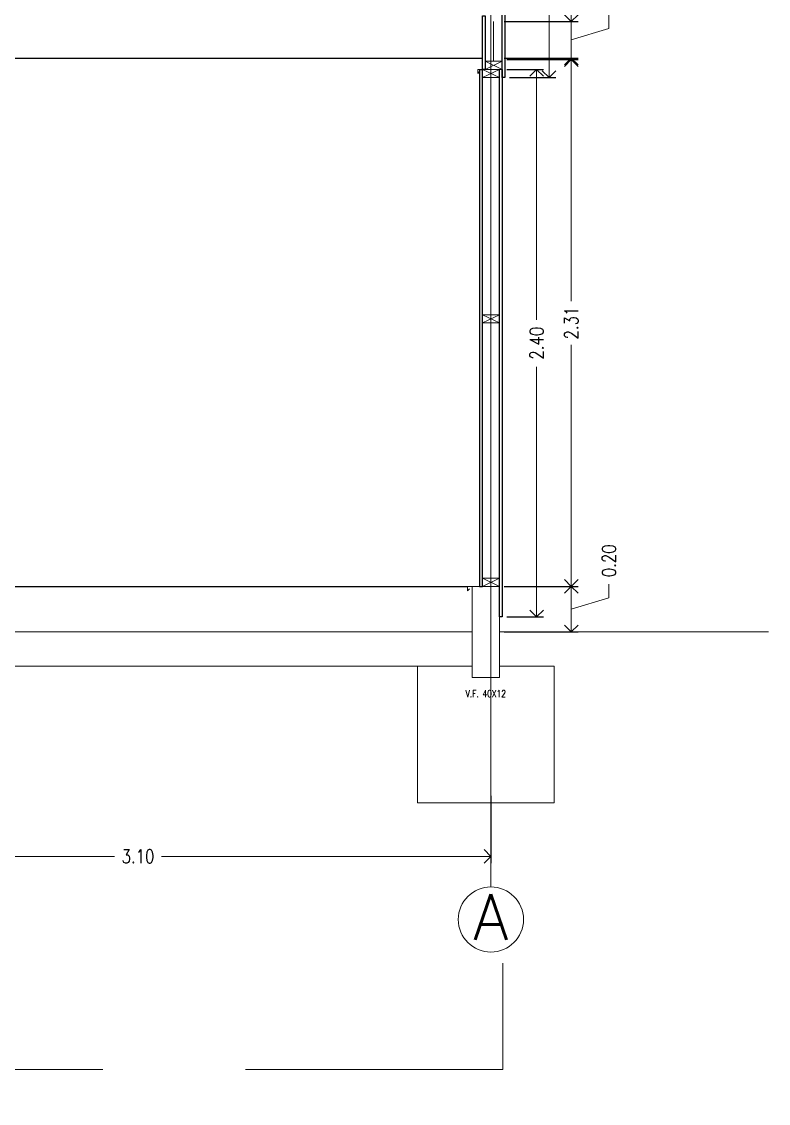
# Model space of a CAD drawing. Header units: metres. Extents: x -2 to 612, y -64 to 156.
# Drawn here: x 474.231 to 477.507, y 4.341 to 9.09 of the extents above; entities that cross this region are included whole.
import ezdxf
from ezdxf.enums import TextEntityAlignment as Align

# ---------------------------------------------------------------- set-up
doc = ezdxf.new("R2010")
doc.units = ezdxf.units.M
doc.header["$LTSCALE"] = 5
doc.header["$MEASUREMENT"] = 0
doc.linetypes.add('HIDDEN', pattern=[0.375, 0.25, -0.125])
doc.layers.get('0').update_dxf_attribs({"color": 30})
doc.layers.get('DEFPOINTS').update_dxf_attribs({"color": 210})
doc.layers.add('_AUX', color=210, linetype='Continuous', lineweight=18, plot=False)
for name, color, linetype, lineweight in [('A-ANNO-DIMS', 3, 'Continuous', 18), ('A-ANNO-SYMB', 3, 'Continuous', 18), ('A-ANNO-TEXT', 3, 'Continuous', 18), ('A-DETL-MCUT', 4, 'Continuous', 25), ('A-ELEV-IDEN', 3, 'Continuous', 18), ('A-ELEV-MBE2', 4, 'Continuous', 25), ('A-WALL-PATT', 8, 'Continuous', 18), ('A-WALL-STUD', 3, 'Continuous', 18)]:
    doc.layers.add(name, color=color, linetype=linetype, lineweight=lineweight)
doc.styles.add('E-ROMANS', font='romans.shx', dxfattribs={"width": 0.8})
doc.dimstyles.new('E-0050_ARW_12', dxfattribs={"dimscale": 0.001, "dimtxt": 60, "dimasz": 60, "dimexe": 30, "dimexo": 20, "dimgap": 30, "dimtad": 0, "dimzin": 0, "dimdsep": 46, "dimtxsty": 'E-ROMANS', "dimblk": 'OPEN90', "dimcen": 30, "dimclrd": 256, "dimclre": 256, "dimclrt": 256, "dimadec": 0, "dimazin": 0, "dimtfac": 1, "dimtmove": 1, "dimatfit": 3, "dimldrblk": 'OPEN90', "dimfxl": 1, "dimtfill": 1, "dimtolj": 1, "dimtzin": 0, "dimlwd": -1, "dimarcsym": 0})

# ---------------------------------------------------------------- blocks, each defined once
blk = doc.blocks.new('_Open90')
at = {"color": 0, "linetype": 'ByBlock', "lineweight": -2}
for p, q in [((0, 0), (-1, 0)), ((-0.5, 0.5), (0, 0)), ((0, 0), (-0.5, -0.5))]:
    blk.add_line(p, q, dxfattribs=at)
blk = doc.blocks.new('*D925')
at = {"layer": 'A-ANNO-DIMS', "lineweight": -2, "transparency": 16777216}
for p, q in [((473.1931, 5.6905), (473.1931, 5.3952)), ((476.2901, 5.6905), (476.2901, 5.3952))]:
    blk.add_line(p, q, dxfattribs=at)
at = {"layer": 'A-ANNO-DIMS', "transparency": 16777216}
for p, q in [((473.2531, 5.4252), (474.6385, 5.4252)), ((476.2301, 5.4252), (474.8448, 5.4252))]:
    blk.add_line(p, q, dxfattribs=at)
at = {"layer": 'DEFPOINTS', "color": 0, "transparency": 16777216}
for p in [(473.1931, 5.7105), (476.2901, 5.7105), (476.2901, 5.4252)]:
    blk.add_point(p, dxfattribs=at)
at = {"layer": 'A-ANNO-DIMS', "transparency": 16777216, "xscale": 0.06, "yscale": 0.06, "zscale": 0.06, "rotation": 180}
blk.add_blockref('_Open90', (473.1931, 5.4252), dxfattribs=at)
at = {"layer": 'A-ANNO-DIMS', "transparency": 16777216, "xscale": 0.06, "yscale": 0.06, "zscale": 0.06}
blk.add_blockref('_Open90', (476.2901, 5.4252), dxfattribs=at)
at = {"layer": 'A-ANNO-DIMS', "transparency": 16777216, "insert": (474.7416, 5.4252), "char_height": 0.06, "attachment_point": 5, "style": 'E-ROMANS', "bg_fill": 3, "box_fill_scale": 1.25, "bg_fill_color": 256, "bg_fill_true_color": 13158600, "bg_fill_transparency": 0}
blk.add_mtext('\\A1;3.10', dxfattribs=at)
blk = doc.blocks.new('*D398')
at = {"layer": 'A-ANNO-DIMS', "lineweight": -2, "transparency": 16777216}
for p, q in [((476.3476, 6.6105), (476.6729, 6.6105)), ((476.3476, 6.4105), (476.6729, 6.4105))]:
    blk.add_line(p, q, dxfattribs=at)
at = {"layer": 'A-ANNO-DIMS', "transparency": 16777216}
for p, q in [((476.8079, 6.56), (476.8079, 6.62)), ((476.6429, 6.5105), (476.8079, 6.56)), ((476.6429, 6.4705), (476.6429, 6.5505))]:
    blk.add_line(p, q, dxfattribs=at)
at = {"layer": 'DEFPOINTS', "color": 0, "transparency": 16777216}
for p in [(476.3276, 6.6105), (476.6429, 6.6105), (476.3276, 6.4105)]:
    blk.add_point(p, dxfattribs=at)
at = {"layer": 'A-ANNO-DIMS', "transparency": 16777216, "xscale": 0.06, "yscale": 0.06, "zscale": 0.06}
for p, rotation in [((476.6429, 6.6105), 90), ((476.6429, 6.4105), 270)]:
    blk.add_blockref('_Open90', p, dxfattribs=dict(at, rotation=rotation))
at = {"layer": 'A-ANNO-DIMS', "transparency": 16777216, "insert": (476.8079, 6.7231), "char_height": 0.06, "attachment_point": 5, "rotation": 90, "style": 'E-ROMANS', "bg_fill": 3, "box_fill_scale": 1.25, "bg_fill_color": 256, "bg_fill_true_color": 13158600, "bg_fill_transparency": 0}
blk.add_mtext('\\A1;0.20', dxfattribs=at)
blk = doc.blocks.new('*D399')
at = {"layer": 'A-ANNO-DIMS', "transparency": 16777216}
for p, q in [((476.6429, 9.1505), (476.6429, 9.2105)), ((476.8079, 9.06), (476.8079, 9.12)), ((476.6429, 8.9305), (476.6429, 9.0905)), ((476.6429, 8.9305), (476.6429, 9.0905)), ((476.6429, 9.0105), (476.8079, 9.06)), ((476.6429, 8.8705), (476.6429, 8.8105))]:
    blk.add_line(p, q, dxfattribs=at)
at = {"layer": 'A-ANNO-DIMS', "lineweight": -2, "transparency": 16777216}
for p, q in [((476.3476, 9.0905), (476.6729, 9.0905)), ((476.3476, 8.9305), (476.6729, 8.9305))]:
    blk.add_line(p, q, dxfattribs=at)
at = {"layer": 'DEFPOINTS', "color": 0, "transparency": 16777216}
for p in [(476.3276, 9.0905), (476.6429, 9.0905), (476.3276, 8.9305)]:
    blk.add_point(p, dxfattribs=at)
at = {"layer": 'A-ANNO-DIMS', "transparency": 16777216, "xscale": 0.06, "yscale": 0.06, "zscale": 0.06}
for p, rotation in [((476.6429, 9.0905), 270), ((476.6429, 8.9305), 90)]:
    blk.add_blockref('_Open90', p, dxfattribs=dict(at, rotation=rotation))
at = {"layer": 'A-ANNO-DIMS', "transparency": 16777216, "insert": (476.8079, 9.2231), "char_height": 0.06, "attachment_point": 5, "rotation": 90, "style": 'E-ROMANS', "bg_fill": 3, "box_fill_scale": 1.25, "bg_fill_color": 256, "bg_fill_true_color": 13158600, "bg_fill_transparency": 0}
blk.add_mtext('\\A1;0.16', dxfattribs=at)
blk = doc.blocks.new('*D1148')
at = {"layer": 'A-ANNO-DIMS', "lineweight": -2, "transparency": 16777216}
for p, q in [((476.3596, 8.9235), (476.6729, 8.9235)), ((476.3476, 6.6105), (476.6729, 6.6105))]:
    blk.add_line(p, q, dxfattribs=at)
at = {"layer": 'A-ANNO-DIMS', "transparency": 16777216}
for p, q in [((476.6429, 8.8635), (476.6429, 7.8632)), ((476.6429, 6.6705), (476.6429, 7.6707))]:
    blk.add_line(p, q, dxfattribs=at)
at = {"layer": 'DEFPOINTS', "color": 0, "transparency": 16777216}
for p in [(476.3396, 8.9235), (476.6429, 8.9235), (476.3276, 6.6105)]:
    blk.add_point(p, dxfattribs=at)
at = {"layer": 'A-ANNO-DIMS', "transparency": 16777216, "xscale": 0.06, "yscale": 0.06, "zscale": 0.06}
for p, rotation in [((476.6429, 8.9235), 90), ((476.6429, 6.6105), 270)]:
    blk.add_blockref('_Open90', p, dxfattribs=dict(at, rotation=rotation))
at = {"layer": 'A-ANNO-DIMS', "transparency": 16777216, "insert": (476.6429, 7.767), "char_height": 0.06, "attachment_point": 5, "rotation": 90, "style": 'E-ROMANS', "bg_fill": 3, "box_fill_scale": 1.25, "bg_fill_color": 256, "bg_fill_true_color": 13158600, "bg_fill_transparency": 0}
blk.add_mtext('\\A1;2.31', dxfattribs=at)
blk = doc.blocks.new('*D1149')
at = {"layer": 'A-ANNO-DIMS', "lineweight": -2, "transparency": 16777216}
for p, q in [((476.3596, 8.8805), (476.5207, 8.8805)), ((476.3596, 6.4765), (476.5207, 6.4765))]:
    blk.add_line(p, q, dxfattribs=at)
at = {"layer": 'A-ANNO-DIMS', "transparency": 16777216}
for p, q in [((476.4907, 8.8205), (476.4907, 7.7816)), ((476.4907, 6.5365), (476.4907, 7.5753))]:
    blk.add_line(p, q, dxfattribs=at)
at = {"layer": 'DEFPOINTS', "color": 0, "transparency": 16777216}
for p in [(476.3396, 8.8805), (476.4907, 8.8805), (476.3396, 6.4765)]:
    blk.add_point(p, dxfattribs=at)
at = {"layer": 'A-ANNO-DIMS', "transparency": 16777216, "xscale": 0.06, "yscale": 0.06, "zscale": 0.06}
for p, rotation in [((476.4907, 8.8805), 90), ((476.4907, 6.4765), 270)]:
    blk.add_blockref('_Open90', p, dxfattribs=dict(at, rotation=rotation))
at = {"layer": 'A-ANNO-DIMS', "transparency": 16777216, "insert": (476.4907, 7.6785), "char_height": 0.06, "attachment_point": 5, "rotation": 90, "style": 'E-ROMANS', "bg_fill": 3, "box_fill_scale": 1.25, "bg_fill_color": 256, "bg_fill_true_color": 13158600, "bg_fill_transparency": 0}
blk.add_mtext('\\A1;2.40', dxfattribs=at)
blk = doc.blocks.new('*D1150')
at = {"layer": 'A-ANNO-DIMS', "lineweight": -2, "transparency": 16777216}
for p, q in [((476.3716, 11.2705), (476.5753, 11.2705)), ((476.3716, 8.8445), (476.5753, 8.8445))]:
    blk.add_line(p, q, dxfattribs=at)
at = {"layer": 'A-ANNO-DIMS', "transparency": 16777216}
for p, q in [((476.5453, 11.2105), (476.5453, 10.1606)), ((476.5453, 8.9045), (476.5453, 9.9543))]:
    blk.add_line(p, q, dxfattribs=at)
at = {"layer": 'DEFPOINTS', "color": 0, "transparency": 16777216}
for p in [(476.3516, 11.2705), (476.5453, 11.2705), (476.3516, 8.8445)]:
    blk.add_point(p, dxfattribs=at)
at = {"layer": 'A-ANNO-DIMS', "transparency": 16777216, "xscale": 0.06, "yscale": 0.06, "zscale": 0.06}
for p, rotation in [((476.5453, 11.2705), 90), ((476.5453, 8.8445), 270)]:
    blk.add_blockref('_Open90', p, dxfattribs=dict(at, rotation=rotation))
at = {"layer": 'A-ANNO-DIMS', "transparency": 16777216, "insert": (476.5453, 10.0575), "char_height": 0.06, "attachment_point": 5, "rotation": 90, "style": 'E-ROMANS', "bg_fill": 3, "box_fill_scale": 1.25, "bg_fill_color": 256, "bg_fill_true_color": 13158600, "bg_fill_transparency": 0}
blk.add_mtext('\\A1;2.43', dxfattribs=at)

msp = doc.modelspace()

# ---------------------------------------------------------------- linework, layer by layer
at = {"layer": '_AUX', "color": 4}
for points in [[(476.26462, 8.93046), (476.26462, 8.88046), (476.23322, 8.88046), (476.23322, 8.86301), (476.23886, 8.86959)], [(476.25261, 6.66046), (476.25261, 6.61046), (476.20761, 6.61046), (476.18761, 6.61046), (476.18761, 6.59046), (476.19675, 6.59986)]]:
    msp.add_lwpolyline(points, dxfattribs=at)
at = {"layer": 'A-ANNO-SYMB'}
for p, q in [((476.29011, 5.29118), (476.29011, 13.49239)), ((473.23061, 6.41046), (476.20761, 6.41046)), ((476.32755, 6.41046), (477.50749, 6.41046))]:
    msp.add_line(p, q, dxfattribs=at)
msp.add_circle((476.29011, 5.14815), 0.14303, dxfattribs=at)
at = {"layer": 'A-ANNO-TEXT', "linetype": 'HIDDEN'}
msp.add_lwpolyline([(470.04359, 4.95592), (470.04359, 4.48893), (473.05164, 4.48893), (473.19467, 4.34077), (473.3377, 4.48893), (476.34263, 4.48893), (476.34263, 4.95592)], dxfattribs=at)
at = {"layer": 'A-DETL-MCUT'}
msp.add_line((476.24061, 8.88046), (476.2526, 8.88046), dxfattribs=at)
msp.add_lwpolyline([(476.2526, 9.11546), (476.26462, 9.11546), (476.26462, 8.88046), (476.2526, 8.88046)], close=True, dxfattribs=at)
msp.add_lwpolyline([(476.24061, 8.88046), (476.24061, 6.61046), (476.25261, 6.61046), (476.25261, 8.88046)], dxfattribs=at)
at = {"layer": 'A-ELEV-IDEN'}
msp.add_line((473.47059, 6.26046), (475.96761, 6.26046), dxfattribs=at)
at = {"layer": 'A-ELEV-MBE2'}
msp.add_line((473.25062, 8.93046), (476.2526, 8.93046), dxfattribs=at)
msp.add_lwpolyline([(473.24061, 6.61046), (476.18761, 6.61046)], dxfattribs=at)
at = {"layer": 'A-WALL-PATT', "ltscale": 0.1}
for p, q in [((476.3021, 9.09046), (476.3021, 8.91646)), ((476.29011, 7.80346), (476.2901, 8.84446)), ((476.29011, 6.64652), (476.29011, 7.76746))]:
    msp.add_line(p, q, dxfattribs=at)

# ---------------------------------------------------------------- texts
at = {"layer": 'A-ANNO-TEXT', "insert": (476.26761, 6.13978), "char_height": 0.03, "attachment_point": 5, "style": 'E-ROMANS'}
msp.add_mtext('\\pi-0.09,l0.09,t0.09;V.F. 40X12', dxfattribs=at)
at = {"layer": 'A-ANNO-TEXT', "style": 'E-ROMANS'}
msp.add_attdef('A', text='0.00', height=0.2, dxfattribs=at).set_placement((476.29011, 5.15928), align=Align.MIDDLE_CENTER)

# ---------------------------------------------------------------- dimensions: what is measured, and where the dimension line sits
at = {"layer": 'A-ANNO-DIMS'}
dim = msp.add_linear_dim(base=(476.64293, 9.09046), p1=(476.32761, 8.93046), p2=(476.32761, 9.09046), angle=90, dimstyle='E-0050_ARW_12', dxfattribs=at)
dim.commit()
dim.dimension.update_dxf_attribs({"geometry": '*D399', "text_midpoint": (476.80793, 9.14996)})

# ---------------------------------------------------------------- next in the draw order: linework, layer by layer
at = {"layer": 'A-DETL-MCUT'}
msp.add_lwpolyline([(476.35161, 11.27046), (476.35161, 8.84446), (476.33962, 8.84446), (476.33961, 11.27046)], dxfattribs=at)

# ---------------------------------------------------------------- next in the draw order: dimensions: what is measured, and where the dimension line sits
at = {"layer": 'A-ANNO-DIMS'}
dim = msp.add_linear_dim(base=(476.64293, 6.61046), p1=(476.32761, 6.41046), p2=(476.32761, 6.61046), angle=90, dimstyle='E-0050_ARW_12', dxfattribs=at)
dim.commit()
dim.dimension.update_dxf_attribs({"geometry": '*D398', "text_midpoint": (476.80793, 6.64996)})
dim = msp.add_linear_dim(base=(476.29011, 5.42521), p1=(473.19311, 5.71046), p2=(476.29011, 5.71046), dimstyle='E-0050_ARW_12', dxfattribs=at)
dim.commit()
dim.dimension.update_dxf_attribs({"geometry": '*D925', "text_midpoint": (474.74161, 5.42521)})

# ---------------------------------------------------------------- next in the draw order: linework, layer by layer
at = {"layer": 'A-ANNO-SYMB'}
msp.add_lwpolyline([(476.20761, 6.61046), (476.32761, 6.61046), (476.32761, 6.21046), (476.20761, 6.21046)], close=True, dxfattribs=at)
at = {"layer": 'A-ANNO-SYMB', "linetype": 'HIDDEN'}
msp.add_lwpolyline([(476.20761, 6.26046), (475.96761, 6.26046), (475.96761, 5.66046), (476.56761, 5.66046), (476.56761, 6.26046), (476.32761, 6.26046)], dxfattribs=at)
at = {"layer": 'A-DETL-MCUT'}
msp.add_lwpolyline([(476.33962, 8.88046), (476.33962, 6.47646), (476.32761, 6.47646), (476.3276, 8.88046)], dxfattribs=at)
at = {"layer": 'A-ELEV-MBE2'}
msp.add_line((476.32761, 6.66046), (476.32761, 8.88046), dxfattribs=at)

# ---------------------------------------------------------------- next in the draw order: dimensions: what is measured, and where the dimension line sits
at = {"layer": 'A-ANNO-DIMS'}
dim = msp.add_linear_dim(base=(476.64291, 8.92346), p1=(476.32761, 6.61046), p2=(476.33962, 8.92346), angle=90, dimstyle='E-0050_ARW_12', dxfattribs=at)
dim.commit()
dim.dimension.update_dxf_attribs({"geometry": '*D1148', "text_midpoint": (476.64291, 7.76696)})

# ---------------------------------------------------------------- next in the draw order: dimensions: what is measured, and where the dimension line sits
dim = msp.add_linear_dim(base=(476.49071, 8.88046), p1=(476.33962, 6.47646), p2=(476.33962, 8.88046), angle=90, dimstyle='E-0050_ARW_12', dxfattribs=at)
dim.commit()
dim.dimension.update_dxf_attribs({"geometry": '*D1149', "text_midpoint": (476.49071, 7.67846)})

# ---------------------------------------------------------------- next in the draw order: linework, layer by layer
at = {"layer": 'A-WALL-STUD'}
for p, q in [((476.3276, 8.84446), (476.2526, 8.88046)), ((476.2526, 8.84446), (476.3276, 8.88046)), ((476.25261, 7.76746), (476.32761, 7.80346)), ((476.32761, 7.76746), (476.25261, 7.80346)), ((476.25261, 6.61052), (476.32761, 6.64652)), ((476.32761, 6.61052), (476.25261, 6.64652))]:
    msp.add_line(p, q, dxfattribs=at)
for points in [[(476.3276, 8.84446), (476.2526, 8.84446), (476.2526, 8.88046), (476.3276, 8.88046)], [(476.25261, 7.76746), (476.32761, 7.76746), (476.32761, 7.80346), (476.25261, 7.80346)], [(476.25261, 6.61052), (476.32761, 6.61052), (476.32761, 6.64652), (476.25261, 6.64652)]]:
    msp.add_lwpolyline(points, close=True, dxfattribs=at)

# ---------------------------------------------------------------- next in the draw order: dimensions: what is measured, and where the dimension line sits
at = {"layer": 'A-ANNO-DIMS'}
dim = msp.add_linear_dim(base=(476.54527, 11.27046), p1=(476.35161, 8.84446), p2=(476.35162, 11.27046), angle=90, dimstyle='E-0050_ARW_12', dxfattribs=at)
dim.commit()
dim.dimension.update_dxf_attribs({"geometry": '*D1150', "text_midpoint": (476.54527, 10.05746)})

# ---------------------------------------------------------------- next in the draw order: linework, layer by layer
at = {"layer": 'A-WALL-STUD'}
for p, q in [((476.33962, 8.88046), (476.26462, 8.91646)), ((476.26462, 8.88046), (476.33962, 8.91646))]:
    msp.add_line(p, q, dxfattribs=at)
msp.add_lwpolyline([(476.33962, 8.88046), (476.26462, 8.88046), (476.26462, 8.91646), (476.33962, 8.91646)], close=True, dxfattribs=at)

doc.saveas('drawing.dxf')
